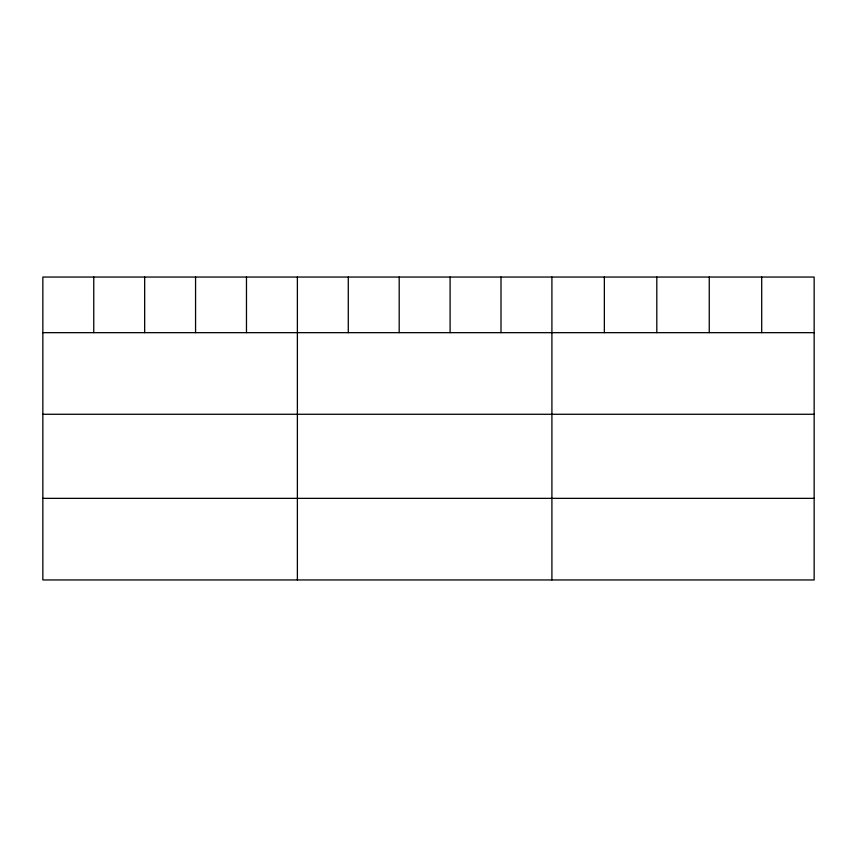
<?xml version="1.0" encoding="UTF-8"?>
<svg xmlns="http://www.w3.org/2000/svg" width="857" height="857" viewBox="0 0 857 857"><rect width="100%" height="100%" fill="white"/><g stroke="black" fill="none" stroke-linecap="round" stroke-linejoin="round"><path stroke-width="1.29" d="M814.15 332.666L814.15 579.953L42.85 579.953L42.85 277.047L814.15 277.047L814.15 332.666L42.85 332.666M42.85 414.274L814.15 414.274M42.85 498.356L814.15 498.356M761.702 277.047L761.702 332.666M709.253 277.047L709.253 332.666M656.805 277.047L656.805 332.666M604.356 277.047L604.356 332.666M551.908 277.047L551.908 579.953M501.002 277.047L501.002 332.666M450.096 277.047L450.096 332.666M399.191 277.047L399.191 332.666M348.285 277.047L348.285 332.666M297.379 277.047L297.379 579.953M246.473 277.047L246.473 332.666M195.567 277.047L195.567 332.666M144.662 277.047L144.662 332.666M93.756 277.047L93.756 332.666"/></g></svg>
